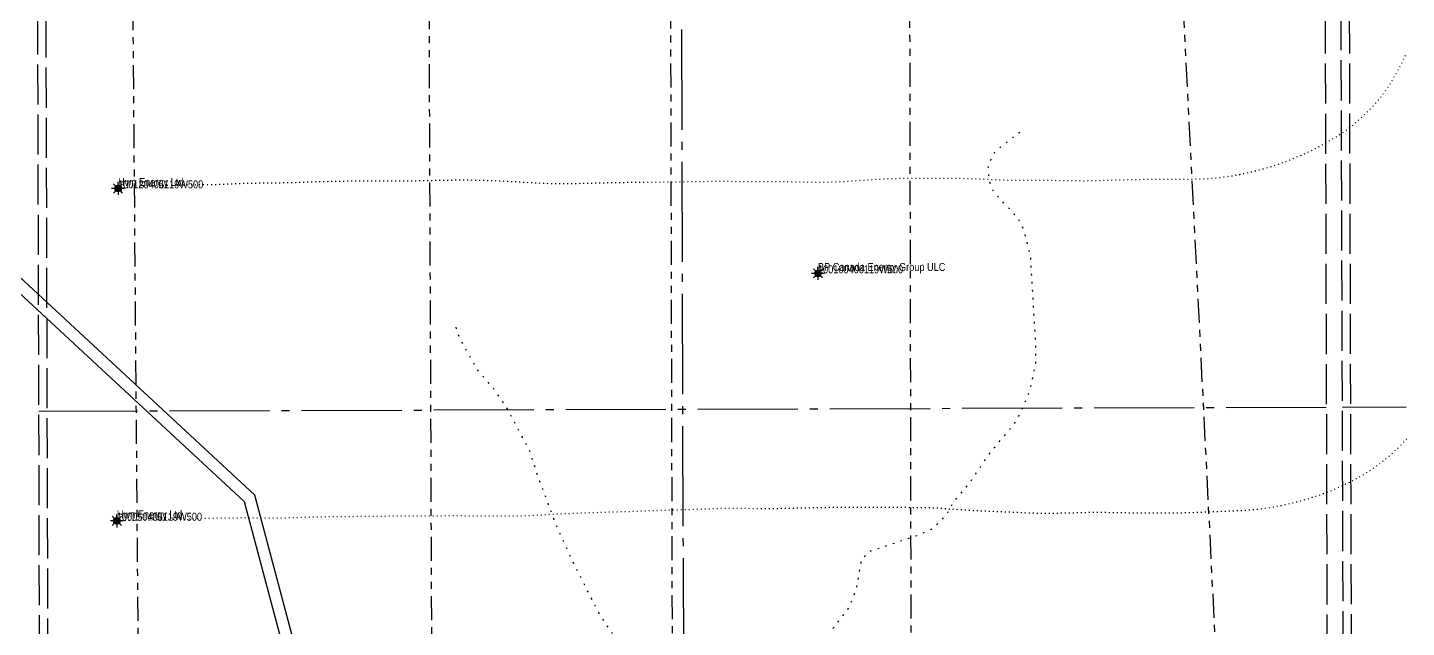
# Model space of a CAD drawing. Extents: x 498152 to 532124, y 6001603 to 6015154.
# Drawn here: x 512938 to 514660, y 6010738 to 6011486 of the extents above; entities that cross this region are included whole.
import ezdxf

# ---------------------------------------------------------------- set-up
doc = ezdxf.new("R2010")
doc.units = 0
doc.header["$LTSCALE"] = 5
for name, pattern in [('foc-DOT', [1, 0.2, -0.8]), ('foc-DRILLPATH', [14.75, 6, -1.75, 1.75, -1.75, 1.75, -1.75]), ('foc-QUARTERLINE', [33, 25, -3, 2, -3]), ('foc-UNSURVEYED', [12.5, 10, -2.5]), ('foc-WHEELTRACKS', [2, 0.4, -1.6])]:
    doc.linetypes.add(name, pattern=pattern)
for name, color, linetype in [('ABADATA-DRILL', 8, 'foc-DOT'), ('C-RW', 13, 'Continuous'), ('DRILL-T', 8, 'Continuous'), ('L-SECQ', 8, 'foc-QUARTERLINE'), ('L-USEC', 7, 'foc-UNSURVEYED'), ('licensee', 7, 'Continuous'), ('P-PDRILLPATH', 12, 'foc-DRILLPATH'), ('T-WATER-P3', 160, 'foc-WHEELTRACKS'), ('uwi', 7, 'Continuous')]:
    doc.layers.add(name, color=color, linetype=linetype)
doc.styles.add('80L', font='ARIALN.TTF', dxfattribs={"height": 10})

# ---------------------------------------------------------------- blocks, each defined once
blk = doc.blocks.new('GAS')
h = blk.add_hatch(color=255)
h.dxf.hatch_style = 1
edge = h.paths.add_edge_path()
edge.add_arc((0, 0), 0.9, 0, 360)
for p, q in [((-0.81, 0), (-1.62, 0)), ((-0.57, 0.57), (-1.14, 1.14)), ((0, 0.81), (0, 1.62)), ((0.57, 0.57), (1.14, 1.14)), ((1.62, 0), (0.81, 0)), ((-0.57, -0.57), (-1.14, -1.14)), ((0, -0.81), (0, -1.62)), ((1.14, -1.14), (0.57, -0.57))]:
    blk.add_line(p, q)
blk.add_circle((0, 0), 0.8)

msp = doc.modelspace()

# ---------------------------------------------------------------- linework, layer by layer
at = {"layer": 'ABADATA-DRILL', "flags": 128}
for points in [[(514658.473, 6011451.58), (514658.296, 6011451.165), (514654.929, 6011444.034), (514651.402, 6011436.943), (514647.694, 6011429.921), (514643.776, 6011423.049), (514639.617, 6011416.285), (514635.199, 6011409.621), (514630.529, 6011403.136), (514625.57, 6011396.79), (514620.319, 6011390.633), (514614.708, 6011384.666), (514608.807, 6011378.867), (514602.715, 6011373.207), (514596.472, 6011367.687), (514589.979, 6011362.336), (514583.196, 6011357.245), (514576.131, 6011352.452), (514568.776, 6011347.839), (514561.2, 6011343.415), (514553.493, 6011339.14), (514545.666, 6011335.035), (514537.739, 6011331.14), (514529.61, 6011327.454), (514521.362, 6011323.967), (514513.022, 6011320.551), (514504.563, 6011317.314), (514495.942, 6011314.326), (514487.231, 6011311.588), (514478.409, 6011309.07), (514469.506, 6011306.792), (514460.473, 6011304.743), (514452.838, 6011303.178), (514451.378, 6011302.884), (514442.224, 6011301.225), (514433.028, 6011299.775), (514423.782, 6011298.626), (514414.504, 6011297.826), (514405.576, 6011297.368), (514398.346, 6011297.154), (514389.057, 6011297.005), (514386.607, 6011296.987), (514370.307, 6011296.895), (514351.367, 6011296.845), (514332.588, 6011296.705), (514313.839, 6011296.365), (514295.06, 6011295.865), (514276.432, 6011295.275), (514257.693, 6011294.965), (514238.982, 6011295.186), (514220.161, 6011295.436), (514201.401, 6011295.456), (514182.751, 6011295.456), (514164.02, 6011295.727), (514145.288, 6011296.407), (514126.555, 6011297.207), (514107.903, 6011297.827), (514089.342, 6011298.108), (514070.671, 6011298.228), (514052.111, 6011298.289), (514033.321, 6011298.139), (514014.593, 6011297.639), (513995.856, 6011296.75), (513977.13, 6011295.45), (513958.424, 6011294.14), (513939.716, 6011293.331), (513920.967, 6011293.171), (513902.216, 6011293.491), (513883.405, 6011293.801), (513864.654, 6011293.941), (513845.924, 6011294.031), (513827.243, 6011294.121), (513808.503, 6011294.212), (513789.763, 6011294.222), (513771.023, 6011294.002), (513752.215, 6011293.552), (513733.455, 6011293.332), (513714.725, 6011293.282), (513696.006, 6011293.052), (513677.237, 6011292.783), (513658.488, 6011292.443), (513639.749, 6011291.983), (513621.021, 6011291.513), (513602.251, 6011291.293), (513583.5, 6011291.743), (513564.796, 6011292.774), (513546.073, 6011293.864), (513527.4, 6011294.804), (513508.657, 6011295.514), (513489.926, 6011295.865), (513471.166, 6011295.855), (513452.407, 6011295.565), (513433.678, 6011295.185), (513414.949, 6011294.765), (513396.21, 6011294.576), (513377.459, 6011294.626), (513358.739, 6011294.666), (513339.989, 6011294.656), (513321.25, 6011294.386), (513302.501, 6011293.926), (513283.813, 6011293.267), (513265.055, 6011292.697), (513246.306, 6011292.337), (513227.567, 6011292.107), (513208.838, 6011291.737), (513190.12, 6011291.008), (513171.362, 6011290.318), (513152.613, 6011290.038), (513133.863, 6011289.858), (513115.115, 6011289.388), (513096.397, 6011288.628), (513077.67, 6011287.609), (513069.532, 6011287.083), (513050.616, 6011285.692)], [(514659.988, 6010972.847), (514653.888, 6010966.246), (514647.089, 6010959.434), (514640.03, 6010952.932), (514632.67, 6010946.768), (514625.248, 6010941.104), (514617.236, 6010935.468), (514609.293, 6010930.323), (514601.038, 6010925.396), (514592.703, 6010920.809), (514584.077, 6010916.452), (514575.28, 6010912.353), (514566.442, 6010908.525), (514557.574, 6010904.986), (514548.434, 6010901.667), (514539.214, 6010898.667), (514529.893, 6010895.998), (514520.47, 6010893.537), (514511.018, 6010891.237), (514501.504, 6010889.136), (514491.9, 6010887.365), (514482.385, 6010885.955), (514472.718, 6010884.824), (514466.05, 6010884.212), (514452.593, 6010883.359), (514451.223, 6010883.295), (514448.083, 6010883.175), (514432.575, 6010882.525), (514413.898, 6010881.715), (514395.05, 6010880.964), (514376.262, 6010880.444), (514357.452, 6010880.263), (514338.892, 6010880.294), (514320.211, 6010880.424), (514301.43, 6010880.724), (514282.879, 6010881.044), (514264.189, 6010881.014), (514245.421, 6010880.554), (514226.672, 6010880.133), (514207.912, 6010879.963), (514189.301, 6010880.333), (514170.698, 6010881.234), (514151.915, 6010882.073), (514133.233, 6010882.703), (514114.64, 6010883.584), (514096.306, 6010884.955), (514077.651, 6010886.355), (514068.44, 6010886.795), (514059.179, 6010886.995), (514040.498, 6010887.165), (514021.047, 6010887.413), (514001.607, 6010887.641), (513982.297, 6010887.529), (513962.937, 6010887.386), (513943.397, 6010887.294), (513923.938, 6010887.041), (513904.4, 6010886.598), (513894.67, 6010886.347), (513884.961, 6010886.136), (513865.482, 6010885.763), (513845.952, 6010885.831), (513836.191, 6010886.059), (513826.4, 6010886.268), (513806.96, 6010886.175), (513797.241, 6010885.854), (513787.572, 6010885.483), (513768.155, 6010884.751), (513748.686, 6010884.178), (513729.188, 6010883.646), (513709.78, 6010882.963), (513690.272, 6010882.241), (513670.764, 6010881.678), (513651.296, 6010881.085), (513631.848, 6010880.373), (513612.5, 6010879.651), (513592.973, 6010878.748), (513573.657, 6010877.626), (513554.159, 6010876.783), (513534.62, 6010876.601), (513515.109, 6010876.698), (513495.739, 6010876.786), (513476.249, 6010876.853), (513456.749, 6010876.83), (513437.309, 6010876.768), (513417.959, 6010876.706), (513398.499, 6010876.553), (513379.01, 6010876.301), (513359.61, 6010876.138), (513340.111, 6010875.946), (513320.871, 6010875.764), (513301.482, 6010875.492), (513282.024, 6010874.949), (513262.516, 6010874.336), (513243.106, 6010874.104), (513233.486, 6010874.193), (513223.715, 6010874.312), (513204.295, 6010874.36), (513184.786, 6010874.177), (513165.407, 6010873.775), (513145.929, 6010873.172), (513126.41, 6010872.619), (513106.922, 6010872.227), (513087.373, 6010871.754), (513068.154, 6010871.232), (513049.176, 6010870.751)]]:
    msp.add_lwpolyline(points, dxfattribs=at)
at = {"layer": 'C-RW', "flags": 128}
msp.add_lwpolyline([(512025.116, 6011943.314), (512375, 6011667), (513208.003, 6010894.955), (513256.855, 6010712.362), (513241.498, 6010532.276), (513235.72, 6010480.685), (513301.316, 6010204.176), (513316.772, 6010204.223), (513315.743, 6010208.344), (513250.917, 6010481.609), (513256.427, 6010530.804), (513272.024, 6010713.703), (513221.374, 6010903.014), (512384.762, 6011678.404), (512025.065, 6011962.468)], dxfattribs=at)
at = {"layer": 'L-SECQ'}
for p, q in [((513753.422, 6011813.99), (513758.229, 6010205.513)), ((514559.918, 6011012.297), (512951.733, 6011007.206)), ((514659.862, 6011012.614), (514580.024, 6011012.361))]:
    msp.add_line(p, q, dxfattribs=at)
at = {"layer": 'L-USEC'}
for p, q in [((512953.994, 6010202.967), (512949.472, 6011811.445)), ((512959.529, 6011811.466), (512964.052, 6010202.999)), ((514557.372, 6011816.536), (514562.464, 6010208.059)), ((514582.57, 6010208.123), (514577.478, 6011816.599)), ((514587.535, 6011816.631), (514592.627, 6010208.155))]:
    msp.add_line(p, q, dxfattribs=at)
at = {"layer": 'P-PDRILLPATH', "flags": 128}
for points in [[(513079.212, 6010303.309), (513062.215, 6012383.719), (513017.22, 6012821.708), (513132.223, 6013312.689), (513129.239, 6014930.641)], [(513444.207, 6010304.464), (513432.219, 6013281.679), (513404.223, 6013637.67), (513432.227, 6014007.658), (513432.236, 6014930.631)], [(513744.202, 6010305.414), (513732.233, 6014930.622)], [(514042.198, 6010306.358), (514034.223, 6014314.629)], [(514442.214, 6010307.624), (514292.208, 6013279.648), (514333.22, 6014305.62)]]:
    msp.add_lwpolyline(points, dxfattribs=at)
at = {"layer": 'T-WATER-P3', "flags": 128}
for points in [[(513696.245, 6009875.995), (513724.697, 6009911.391), (513734.638, 6009920.968), (513768.135, 6009966.743), (513797.473, 6009995.06), (513806.475, 6010005.669), (513817.889, 6010013.957), (513837.155, 6010035.392), (513854.29, 6010058.129), (513860.907, 6010071.591), (513865.265, 6010086.087), (513867.394, 6010105.369), (513864.658, 6010120.139), (513856.978, 6010134.305), (513859.705, 6010186.214), (513857.575, 6010244.261), (513843.681, 6010292.826), (513841.037, 6010312.53), (513842.881, 6010350.16), (513829.793, 6010396.28), (513827.652, 6010411.131), (513827.772, 6010428.88), (513831.058, 6010447.831), (513844.304, 6010477.092), (513844.529, 6010492.035), (513842.229, 6010513.306), (513843.235, 6010524.399), (513892.998, 6010588.004), (513904.664, 6010610.807), (513920.277, 6010636.248), (513932.556, 6010667.147), (513944.036, 6010736.791), (513961.891, 6010759.852), (513968.91, 6010773.968), (513973.594, 6010788.543), (513979.688, 6010823.028), (513990.12, 6010832.943), (514052.616, 6010853.882), (514066.658, 6010860.553), (514077.862, 6010869.976), (514087.117, 6010881.351), (514094.479, 6010894.439), (514114.57, 6010918.364), (514123.126, 6010931.072), (514141.465, 6010957.909), (514169.878, 6010991.244), (514177.542, 6011004.448), (514189.674, 6011033.609), (514196.956, 6011067.354), (514197.227, 6011087.405), (514190.52, 6011201.124), (514182.116, 6011233.989), (514175.144, 6011248.155), (514144.584, 6011281.086), (514138.766, 6011296.014), (514137.628, 6011314.347), (514146.072, 6011331.861), (514149.774, 6011334.746), (514176.024, 6011355.206), (514181.184, 6011359.228)], [(513621.655, 6009893.51), (513643.311, 6009924.18), (513657.955, 6009951.391), (513674.745, 6009994.095), (513691.507, 6010060.659), (513702.377, 6010071.944), (513708.869, 6010086.013), (513714.444, 6010117.655), (513714.4, 6010135.886), (513708.333, 6010172.282), (513703.229, 6010187.563), (513701.697, 6010204.903), (513704.399, 6010219.665), (513710.319, 6010233.545), (513725.378, 6010257.336), (513731.515, 6010271.59), (513750.613, 6010373.586), (513751.123, 6010412.157), (513733.676, 6010460.249), (513705.486, 6010511.573), (513699.802, 6010529.886), (513691.212, 6010579.157), (513690.581, 6010606.372), (513685.191, 6010639.969), (513687.656, 6010658.3), (513692.367, 6010674.493), (513693.21, 6010692.793), (513686.796, 6010707.968), (513667.835, 6010730.683), (513651.547, 6010755.208), (513616.538, 6010824.122), (513597.719, 6010866.285), (513575.228, 6010926.043), (513565.291, 6010957.012), (513536.004, 6011012.439), (513520.053, 6011035.582), (513499.9, 6011058.793), (513477.439, 6011098.556), (513472.173, 6011114.196)]]:
    msp.add_lwpolyline(points, dxfattribs=at)

# ---------------------------------------------------------------- block references
at = {"layer": 'DRILL-T', "linetype": 'Continuous', "xscale": 4.999999999999968, "yscale": 4.999999999999968, "zscale": 4.999999999999968}
for p in [(513050.645, 6011285.668), (513924.925, 6011179.636), (513049.15, 6010870.754)]:
    msp.add_blockref('GAS', p, dxfattribs=at)

# ---------------------------------------------------------------- texts
at = {"layer": 'licensee', "linetype": 'Continuous', "char_height": 10, "attachment_point": 7, "style": '80L'}
for s, insert in [('Hwn Energy Ltd.', (513050.645, 6011285.668)), ('BP Canada Energy Group ULC', (513924.925, 6011179.636)), ('Hwn Energy Ltd.', (513049.15, 6010870.754))]:
    msp.add_mtext(s, dxfattribs=dict(at, insert=insert))
at = {"layer": 'uwi', "linetype": 'Continuous', "char_height": 10, "attachment_point": 7, "style": '80L'}
for s, insert in [('100120406119W500', (513050.645, 6011285.668)), ('100100406119W500', (513924.925, 6011179.636)), ('100050406119W500', (513049.15, 6010870.754))]:
    msp.add_mtext(s, dxfattribs=dict(at, insert=insert))

doc.saveas('drawing.dxf')
